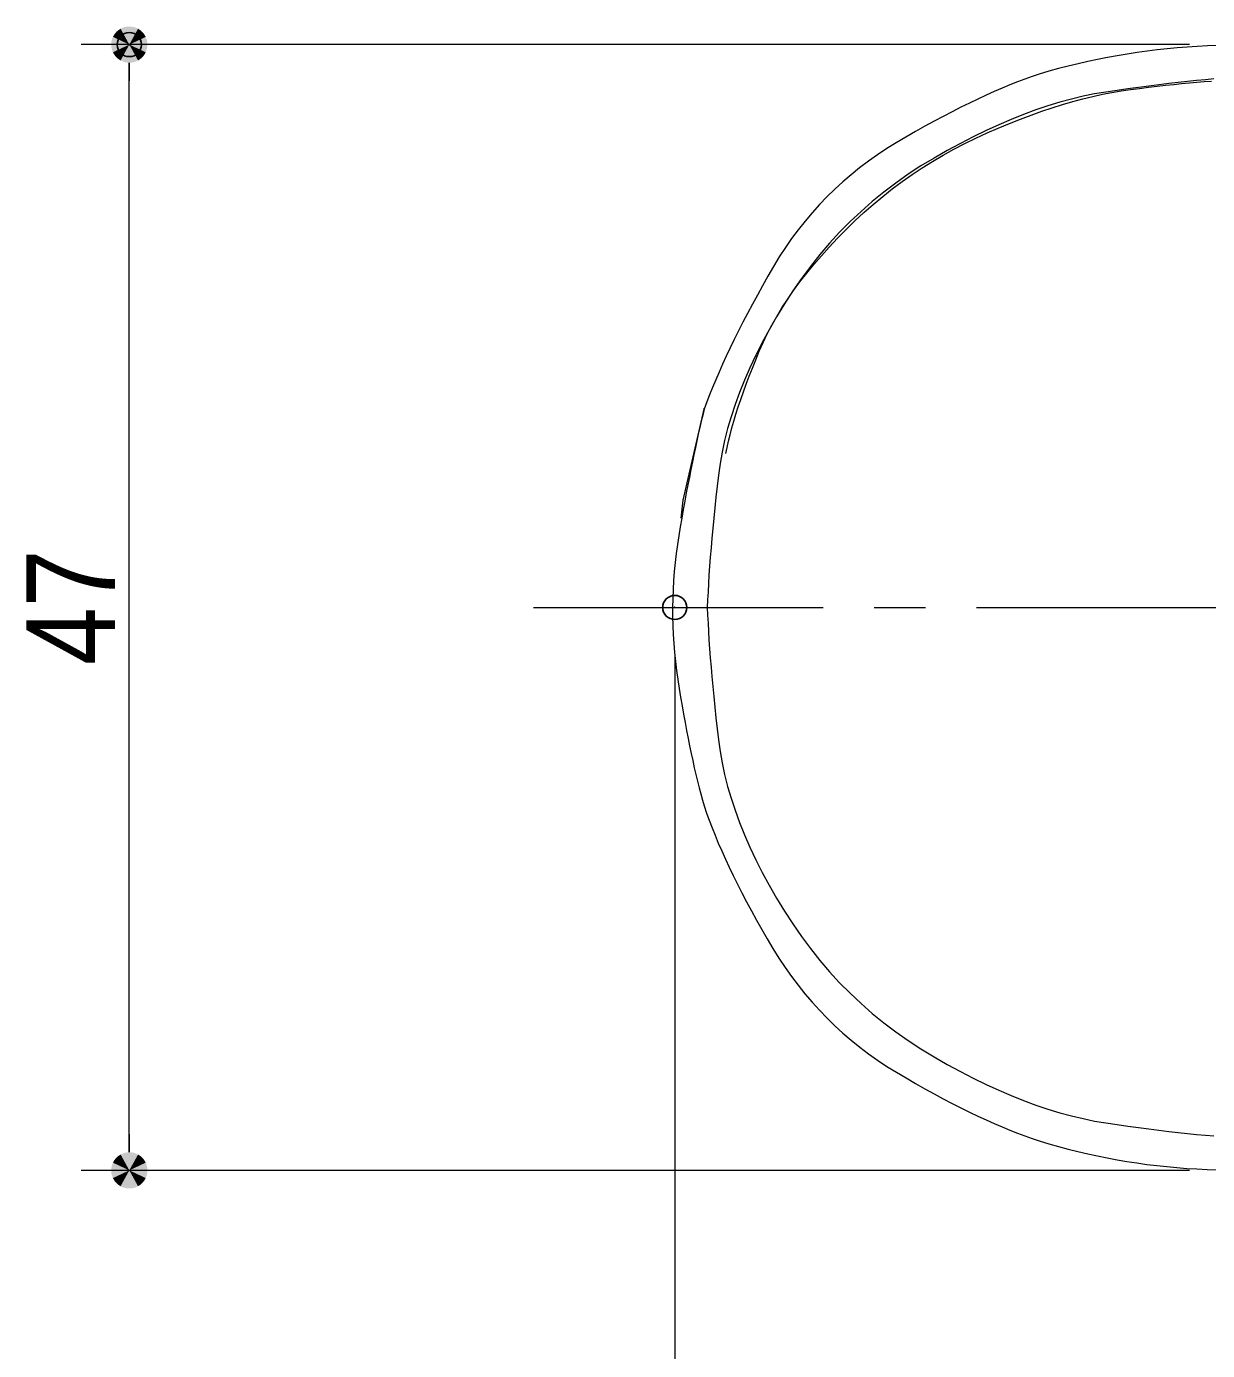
# Model space of a CAD drawing. Units: millimetres, scale not verified. Extents: x -606 to 606, y -304 to 304.
# Drawn here: x -46.4 to 2.5, y -121.9 to -67 of the extents above; entities that cross this region are included whole.
import ezdxf
from ezdxf.enums import TextEntityAlignment as Align

# ---------------------------------------------------------------- set-up
doc = ezdxf.new("R2010")
doc.units = ezdxf.units.MM
doc.header["$LTSCALE"] = 2
doc.header["$PDMODE"] = 32
doc.header["$PDSIZE"] = 1
doc.linetypes.add('USER1', pattern=[9.172222, 5.997222, -1.058333, 1.058333, -1.058333])
for name, color, linetype, lineweight in [('0-0_1図面枠', 7, 'Continuous', 20), ('0-1_3一般', 7, 'Continuous', 15), ('0-2_2寸法-1', 7, 'Continuous', 5), ('0-3_0', 7, 'Continuous', 25)]:
    doc.layers.add(name, color=color, linetype=linetype, lineweight=lineweight)
doc.layers.add('0-4_Defpoints', color=7, linetype='Continuous')
doc.styles.add('ＭＳ Ｐゴシック', font='')
doc.styles.get('ＭＳ Ｐゴシック').set_extended_font_data('MS PGothic')

# ---------------------------------------------------------------- blocks, each defined once
blk = doc.blocks.new('_Dot')
at = {"layer": '0-3_0'}
blk.add_line((-1, 0), (-2, 0), dxfattribs=at)
for points in [[(0, 0), (-0.729, 0.685), (-0.637, 0.771)], [(0, 0), (-0.637, 0.771), (-0.536, 0.844)], [(0, 0), (-0.536, 0.844), (-0.426, 0.905)], [(0, 0), (-0.426, 0.905), (-0.309, 0.951)], [(0, 0), (-0.309, 0.951), (-0.187, 0.982)], [(0, 0), (-0.187, 0.982), (-0.063, 0.998)], [(0, 0), (-0.063, 0.998), (0.063, 0.998)], [(0, 0), (0.063, 0.998), (0.187, 0.982)], [(0, 0), (0.187, 0.982), (0.309, 0.951)], [(0, 0), (0.309, 0.951), (0.426, 0.905)], [(0, 0), (0.426, 0.905), (0.536, 0.844)], [(0, 0), (0.536, 0.844), (0.637, 0.771)], [(0, 0), (0.637, 0.771), (0.729, 0.685)], [(0, 0), (-1, 0), (-0.992, 0.125)], [(0, 0), (-0.992, -0.125), (-1, 0)], [(0, 0), (-0.992, 0.125), (-0.969, 0.249)], [(0, 0), (-0.969, -0.249), (-0.992, -0.125)], [(0, 0), (-0.969, 0.249), (-0.93, 0.368)], [(0, 0), (-0.93, -0.368), (-0.969, -0.249)], [(0, 0), (-0.93, 0.368), (-0.876, 0.482)], [(0, 0), (-0.876, -0.482), (-0.93, -0.368)], [(0, 0), (-0.876, 0.482), (-0.809, 0.588)], [(0, 0), (-0.809, -0.588), (-0.876, -0.482)], [(0, 0), (-0.809, 0.588), (-0.729, 0.685)], [(0, 0), (-0.729, -0.685), (-0.809, -0.588)], [(0, 0), (-0.637, -0.771), (-0.729, -0.685)], [(0, 0), (-0.536, -0.844), (-0.637, -0.771)], [(0, 0), (-0.426, -0.905), (-0.536, -0.844)], [(0, 0), (-0.309, -0.951), (-0.426, -0.905)], [(0, 0), (-0.187, -0.982), (-0.309, -0.951)], [(0, 0), (-0.063, -0.998), (-0.187, -0.982)], [(0, 0), (0.063, -0.998), (-0.063, -0.998)], [(0, 0), (0.729, 0.685), (0.809, 0.588)], [(0, 0), (0.809, 0.588), (0.876, 0.482)], [(0, 0), (0.876, 0.482), (0.93, 0.368)], [(0, 0), (0.93, 0.368), (0.969, 0.249)], [(0, 0), (0.969, 0.249), (0.992, 0.125)], [(0, 0), (0.992, 0.125), (1, 0)], [(0, 0), (0.187, -0.982), (0.063, -0.998)], [(0, 0), (0.309, -0.951), (0.187, -0.982)], [(0, 0), (0.426, -0.905), (0.309, -0.951)], [(0, 0), (0.536, -0.844), (0.426, -0.905)], [(0, 0), (0.637, -0.771), (0.536, -0.844)], [(0, 0), (0.729, -0.685), (0.637, -0.771)], [(0, 0), (0.809, -0.588), (0.729, -0.685)], [(0, 0), (0.876, -0.482), (0.809, -0.588)], [(0, 0), (0.93, -0.368), (0.876, -0.482)], [(0, 0), (0.969, -0.249), (0.93, -0.368)], [(0, 0), (0.992, -0.125), (0.969, -0.249)], [(0, 0), (1, 0), (0.992, -0.125)]]:
    blk.add_solid(points, dxfattribs=at)

msp = doc.modelspace()

# ---------------------------------------------------------------- linework, layer by layer
at = {"layer": '0-0_1図面枠', "lineweight": 15}
msp.add_line((-19.58, -91.079), (-19.58, -91.079), dxfattribs=at)
at = {"layer": '0-1_3一般'}
msp.add_line((-4.082, -68.865), (-4.482, -68.98), dxfattribs=at)
at = {"layer": '0-1_3一般', "linetype": 'USER1', "lineweight": 5}
msp.add_line((-25.427, -91.079), (124.081, -91.079), dxfattribs=at)
at = {"layer": '0-1_3一般'}
for points in [[(2.901, -67.794), (2.481, -67.811), (2.062, -67.834), (1.644, -67.862), (1.227, -67.896), (0.812, -67.936), (0.398, -67.982), (-0.015, -68.033), (-0.427, -68.09), (-0.838, -68.153), (-1.248, -68.222), (-1.656, -68.297), (-2.063, -68.377), (-2.469, -68.463), (-2.874, -68.555), (-3.278, -68.653), (-3.68, -68.756), (-4.082, -68.865)], [(-4.482, -68.98), (-4.776, -69.08), (-5.077, -69.188), (-5.385, -69.305), (-5.7, -69.43), (-6.021, -69.564), (-6.35, -69.706), (-6.685, -69.856), (-7.026, -70.015), (-7.375, -70.183), (-7.73, -70.359), (-8.092, -70.543), (-8.461, -70.736), (-8.837, -70.937), (-9.219, -71.147), (-9.608, -71.365), (-10.004, -71.592), (-10.406, -71.827), (-10.801, -72.072), (-11.186, -72.327), (-11.56, -72.592), (-11.925, -72.867), (-12.278, -73.152), (-12.622, -73.447), (-12.955, -73.752), (-13.278, -74.067), (-13.591, -74.392), (-13.893, -74.728), (-14.185, -75.073), (-14.467, -75.428), (-14.738, -75.794), (-14.999, -76.169), (-15.25, -76.555), (-15.49, -76.95), (-15.72, -77.352), (-15.943, -77.748), (-16.158, -78.137), (-16.366, -78.519), (-16.565, -78.894), (-16.757, -79.262)], [(2.75, -69.184), (2.398, -69.215), (2.036, -69.25), (1.663, -69.288), (1.278, -69.33), (0.883, -69.375), (0.476, -69.425), (0.059, -69.478), (-0.369, -69.535), (-0.809, -69.595), (-1.259, -69.659), (-1.72, -69.727), (-2.19, -69.806), (-2.666, -69.903), (-3.148, -70.017), (-3.635, -70.15), (-4.129, -70.3), (-4.628, -70.469), (-5.134, -70.655), (-5.646, -70.859), (-6.163, -71.081), (-6.686, -71.321), (-7.216, -71.579), (-7.751, -71.855), (-8.292, -72.149), (-8.84, -72.461), (-9.382, -72.79), (-9.91, -73.134), (-10.421, -73.495), (-10.918, -73.871), (-11.399, -74.263), (-11.865, -74.67), (-12.315, -75.094), (-12.751, -75.534), (-13.17, -75.989), (-13.575, -76.46), (-13.964, -76.947)], [(-8.022, -72.093), (-7.571, -71.858), (-7.113, -71.633), (-6.646, -71.42), (-6.179, -71.218), (-5.719, -71.027), (-5.265, -70.848), (-4.818, -70.68), (-4.377, -70.523), (-3.942, -70.378), (-3.514, -70.243), (-3.092, -70.121), (-2.677, -70.009), (-2.269, -69.909), (-1.867, -69.82), (-1.471, -69.743), (-1.082, -69.677), (-0.699, -69.622), (-0.324, -69.574), (0.042, -69.529), (0.399, -69.487), (0.748, -69.447), (1.087, -69.411), (1.417, -69.377), (1.739, -69.346), (2.051, -69.318), (2.355, -69.292), (2.649, -69.27)], [(-17.459, -84.705), (-17.408, -84.451), (-17.35, -84.19), (-17.285, -83.921), (-17.212, -83.644), (-17.132, -83.36), (-17.044, -83.069), (-16.949, -82.769), (-16.847, -82.462), (-16.738, -82.148), (-16.621, -81.826), (-16.497, -81.496), (-16.365, -81.159), (-16.227, -80.814), (-16.081, -80.461), (-15.923, -80.105), (-15.75, -79.748), (-15.562, -79.39), (-15.359, -79.032), (-15.14, -78.673), (-14.907, -78.314), (-14.657, -77.954), (-14.393, -77.594), (-14.113, -77.233), (-13.818, -76.871), (-13.508, -76.509), (-13.182, -76.147), (-12.841, -75.784), (-12.485, -75.42), (-12.117, -75.062), (-11.742, -74.715), (-11.359, -74.379), (-10.968, -74.054), (-10.57, -73.741), (-10.164, -73.438), (-9.751, -73.147), (-9.33, -72.867), (-8.902, -72.598), (-8.466, -72.34), (-8.022, -72.093)], [(-13.964, -76.947), (-14.337, -77.449), (-14.696, -77.968), (-15.039, -78.502), (-15.364, -79.042), (-15.669, -79.577), (-15.954, -80.106), (-16.22, -80.631), (-16.465, -81.15), (-16.69, -81.664), (-16.895, -82.173), (-17.08, -82.677), (-17.245, -83.176), (-17.39, -83.669), (-17.515, -84.158), (-17.62, -84.641), (-17.704, -85.12), (-17.769, -85.593), (-17.822, -86.058), (-17.873, -86.512), (-17.92, -86.954), (-17.963, -87.385), (-18.004, -87.805), (-18.042, -88.214), (-18.076, -88.612), (-18.108, -88.998), (-18.136, -89.373), (-18.162, -89.737), (-18.184, -90.089), (-18.203, -90.43), (-18.219, -90.76), (-18.232, -91.079), (-18.232, -91.079)], [(-16.757, -79.262), (-16.941, -79.624), (-17.118, -79.978), (-17.287, -80.326), (-17.448, -80.667), (-17.602, -81.001), (-17.747, -81.328), (-17.885, -81.648), (-18.016, -81.961), (-18.139, -82.267), (-18.254, -82.567), (-18.361, -82.859)], [(-18.361, -82.859), (-18.422, -83.106), (-18.483, -83.361), (-18.544, -83.623), (-18.605, -83.893), (-18.667, -84.171), (-18.728, -84.456), (-18.79, -84.75), (-18.852, -85.05), (-18.914, -85.359), (-18.976, -85.675), (-19.039, -85.999), (-19.101, -86.331), (-19.164, -86.671), (-19.227, -87.018), (-19.29, -87.373), (-19.353, -87.735), (-19.416, -88.105), (-19.473, -88.477), (-19.523, -88.848), (-19.565, -89.22), (-19.601, -89.592), (-19.629, -89.964), (-19.65, -90.337), (-19.663, -90.709), (-19.669, -91.081), (-19.668, -91.454), (-19.66, -91.827), (-19.644, -92.199), (-19.621, -92.572), (-19.59, -92.945), (-19.553, -93.318), (-19.508, -93.691), (-19.456, -94.065), (-19.397, -94.436), (-19.338, -94.801), (-19.278, -95.157), (-19.218, -95.505), (-19.156, -95.845), (-19.094, -96.177)], [(-19.316, -87.377), (-19.228, -86.629), (-18.361, -82.859), (-18.361, -82.859), (-18.361, -82.859)], [(-18.362, -82.859), (-18.369, -82.857), (-18.383, -82.852), (-18.381, -82.853), (-18.361, -82.859)], [(-18.232, -91.079), (-18.219, -91.398), (-18.203, -91.728), (-18.184, -92.069), (-18.162, -92.422), (-18.136, -92.786), (-18.108, -93.161), (-18.076, -93.547), (-18.042, -93.944), (-18.004, -94.353), (-17.963, -94.773), (-17.92, -95.204), (-17.873, -95.647), (-17.822, -96.101), (-17.769, -96.566), (-17.704, -97.039), (-17.62, -97.517), (-17.515, -98.001), (-17.39, -98.489), (-17.245, -98.983), (-17.08, -99.482), (-16.895, -99.985), (-16.69, -100.495), (-16.465, -101.009), (-16.22, -101.528), (-15.954, -102.052), (-15.669, -102.582), (-15.364, -103.116), (-15.039, -103.656), (-14.696, -104.19), (-14.337, -104.709), (-13.964, -105.212), (-13.575, -105.699), (-13.17, -106.17), (-12.751, -106.625), (-12.315, -107.064), (-11.865, -107.488), (-11.399, -107.896), (-10.918, -108.288), (-10.421, -108.664)], [(-19.094, -96.177), (-19.031, -96.501), (-18.967, -96.817), (-18.903, -97.125), (-18.838, -97.424), (-18.772, -97.716), (-18.705, -98), (-18.638, -98.276), (-18.57, -98.544), (-18.501, -98.804), (-18.431, -99.056), (-18.361, -99.299)], [(-18.361, -99.299), (-18.261, -99.594), (-18.153, -99.895), (-18.036, -100.202), (-17.911, -100.517), (-17.777, -100.838), (-17.635, -101.166), (-17.484, -101.5), (-17.325, -101.841), (-17.158, -102.189), (-16.982, -102.544), (-16.797, -102.905), (-16.604, -103.273), (-16.402, -103.648), (-16.193, -104.029), (-15.974, -104.418), (-15.747, -104.812), (-15.512, -105.213), (-15.267, -105.607), (-15.011, -105.992), (-14.747, -106.366), (-14.472, -106.731), (-14.187, -107.086), (-13.892, -107.431), (-13.587, -107.766), (-13.273, -108.091), (-12.948, -108.406), (-12.614, -108.711), (-12.269, -109.007), (-11.915, -109.292), (-11.55, -109.568), (-11.176, -109.833), (-10.792, -110.089), (-10.398, -110.335), (-9.997, -110.571), (-9.603, -110.799), (-9.215, -111.018), (-8.833, -111.228), (-8.459, -111.43), (-8.091, -111.623)], [(-10.421, -108.664), (-9.91, -109.024), (-9.382, -109.369), (-8.84, -109.697), (-8.292, -110.009), (-7.751, -110.303), (-7.216, -110.579), (-6.686, -110.837), (-6.163, -111.077), (-5.646, -111.299), (-5.134, -111.504), (-4.628, -111.69), (-4.129, -111.858), (-3.635, -112.009), (-3.148, -112.141), (-2.666, -112.256), (-2.19, -112.353), (-1.72, -112.431), (-1.259, -112.499), (-0.809, -112.563), (-0.369, -112.624), (0.059, -112.681), (0.476, -112.734), (0.883, -112.783), (1.278, -112.829), (1.663, -112.871), (2.036, -112.909), (2.398, -112.943), (2.75, -112.974)], [(-8.091, -111.623), (-7.729, -111.807), (-7.375, -111.983), (-7.027, -112.15), (-6.685, -112.309), (-6.351, -112.459), (-6.022, -112.6), (-5.701, -112.733), (-5.386, -112.857), (-5.078, -112.973), (-4.777, -113.08), (-4.482, -113.178)], [(-4.482, -113.178), (-4.083, -113.298), (-3.683, -113.411), (-3.282, -113.518), (-2.879, -113.618), (-2.476, -113.713), (-2.07, -113.801), (-1.664, -113.883), (-1.257, -113.959), (-0.848, -114.028), (-0.438, -114.091), (-0.027, -114.148), (0.386, -114.199), (0.8, -114.244), (1.215, -114.282), (1.631, -114.314), (2.049, -114.34), (2.467, -114.359), (2.887, -114.372)]]:
    msp.add_lwpolyline(points, dxfattribs=at)
at = {"layer": '0-2_2寸法-1'}
for p, q in [((1.738, -67.761), (-44.174, -67.761)), ((-42.174, -112.897), (-42.174, -69.262)), ((-19.58, -93.079), (-19.58, -167.85)), ((1.738, -114.398), (-44.174, -114.398))]:
    msp.add_line(p, q, dxfattribs=at)
at = {"layer": '0-4_Defpoints'}
for p in [(-42.174, -67.761), (-19.58, -91.079)]:
    msp.add_point(p, dxfattribs=at)

# ---------------------------------------------------------------- block references
at = {"layer": '0-2_2寸法-1', "xscale": 0.7503418, "yscale": 0.7503418}
for p, rotation in [((-42.174, -67.761), 90), ((-42.174, -114.398), 270)]:
    msp.add_blockref('_Dot', p, dxfattribs=dict(at, rotation=rotation))

# ---------------------------------------------------------------- texts
at = {"layer": '0-2_2寸法-1', "style": 'ＭＳ Ｐゴシック', "width": 0.9}
msp.add_text('47', height=3.666, rotation=90, dxfattribs=at).set_placement((-41.668, -93.471), align=Align.BOTTOM_LEFT)

doc.saveas('drawing.dxf')
